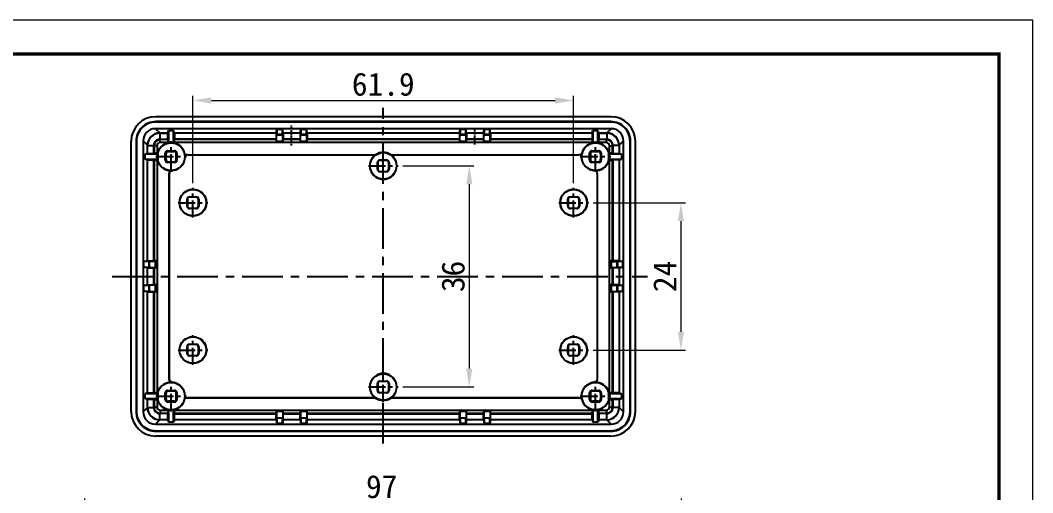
# Model space of a CAD drawing. Header units: millimetres. Extents: x 1690 to 2009, y -242 to -21.
# Drawn here: x 1844.3 to 2008.9, y -97.8 to -20.8 of the extents above; entities that cross this region are included whole.
import ezdxf

# ---------------------------------------------------------------- set-up
doc = ezdxf.new("R2010")
doc.units = ezdxf.units.MM
doc.linetypes.add('CENTER', pattern=[50.8, 31.75, -6.35, 6.35, -6.35])
doc.layers.add('dim', color=3, linetype='Continuous', lineweight=9)
doc.layers.add('from', color=7, linetype='Continuous', lineweight=13)
doc.styles.add('宋体', font='SimSun.ttf')
doc.dimstyles.new('YanXiu', dxfattribs={"dimscale": 1.5, "dimtxt": 2.5, "dimasz": 2.2, "dimexe": 0.65, "dimexo": 0.65, "dimgap": 0.5, "dimtad": 1, "dimdsep": 46, "dimtxsty": '宋体', "dimcen": 0, "dimclrd": 3, "dimclre": 3, "dimclrt": 3, "dimazin": 2, "dimtfac": 1, "dimtofl": 0, "dimtmove": 0, "dimatfit": 3, "dimfxl": 1, "dimlwd": 5, "dimlwe": 5, "dimarcsym": 0})

# ---------------------------------------------------------------- blocks, each defined once
blk = doc.blocks.new('*D2')
at = {"layer": 'Defpoints', "color": 0}
for p in [(1934.25, -33.88), (1872.35, -48.12), (1934.25, -48.12)]:
    blk.add_point(p, dxfattribs=at)
at = {"layer": 'dim', "color": 3, "lineweight": 5}
for p, q in [((1872.35, -47.37), (1872.35, -33.13)), ((1875.35, -33.88), (1931.25, -33.88)), ((1934.25, -47.37), (1934.25, -33.13))]:
    blk.add_line(p, q, dxfattribs=at)
at = {"layer": 'dim', "color": 3}
for points in [[(1875.35, -33.38), (1875.35, -34.38), (1872.35, -33.88)], [(1931.25, -33.38), (1931.25, -34.38), (1934.25, -33.88)]]:
    blk.add_solid(points, dxfattribs=at)
at = {"layer": 'dim', "color": 3, "insert": (1903.3, -31.26), "char_height": 3.75, "attachment_point": 5, "style": '宋体'}
blk.add_mtext('61.9', dxfattribs=at)
blk = doc.blocks.new('*D3')
at = {"layer": 'Defpoints', "color": 0}
for p in [(1936.67, -50.53), (1936.67, -74.53), (1951.7, -74.53)]:
    blk.add_point(p, dxfattribs=at)
at = {"layer": 'dim', "color": 3, "lineweight": 5}
for p, q in [((1937.42, -50.53), (1952.45, -50.53)), ((1951.7, -53.53), (1951.7, -71.53)), ((1937.42, -74.53), (1952.45, -74.53))]:
    blk.add_line(p, q, dxfattribs=at)
at = {"layer": 'dim', "color": 3}
for points in [[(1951.2, -53.53), (1952.2, -53.53), (1951.7, -50.53)], [(1951.2, -71.53), (1952.2, -71.53), (1951.7, -74.53)]]:
    blk.add_solid(points, dxfattribs=at)
at = {"layer": 'dim', "color": 3, "insert": (1949.07, -62.53), "char_height": 3.75, "attachment_point": 5, "rotation": 90, "style": '宋体'}
blk.add_mtext('24', dxfattribs=at)
blk = doc.blocks.new('*D4')
at = {"layer": 'Defpoints', "color": 0}
for p in [(1905.72, -44.53), (1905.72, -80.53), (1917.29, -80.53)]:
    blk.add_point(p, dxfattribs=at)
at = {"layer": 'dim', "color": 3, "lineweight": 5}
for p, q in [((1906.47, -44.53), (1918.04, -44.53)), ((1917.29, -47.53), (1917.29, -77.53)), ((1906.47, -80.53), (1918.04, -80.53))]:
    blk.add_line(p, q, dxfattribs=at)
at = {"layer": 'dim', "color": 3}
for points in [[(1916.79, -47.53), (1917.79, -47.53), (1917.29, -44.53)], [(1916.79, -77.53), (1917.79, -77.53), (1917.29, -80.53)]]:
    blk.add_solid(points, dxfattribs=at)
at = {"layer": 'dim', "color": 3, "insert": (1914.67, -62.53), "char_height": 3.75, "attachment_point": 5, "rotation": 90, "style": '宋体'}
blk.add_mtext('36', dxfattribs=at)
blk = doc.blocks.new('*D8')
at = {"layer": 'Defpoints', "color": 0}
for p in [(1951.8, -99.41), (1854.8, -130.46), (1951.8, -130.46)]:
    blk.add_point(p, dxfattribs=at)
at = {"layer": 'dim', "color": 3, "lineweight": 5}
for p, q in [((1854.8, -129.71), (1854.8, -98.66)), ((1951.8, -129.71), (1951.8, -98.66)), ((1857.8, -99.41), (1948.8, -99.41))]:
    blk.add_line(p, q, dxfattribs=at)
at = {"layer": 'dim', "color": 3}
for points in [[(1857.8, -98.91), (1857.8, -99.91), (1854.8, -99.41)], [(1948.8, -98.91), (1948.8, -99.91), (1951.8, -99.41)]]:
    blk.add_solid(points, dxfattribs=at)
at = {"layer": 'dim', "color": 3, "insert": (1903.04, -96.78), "char_height": 3.75, "attachment_point": 5, "style": '宋体'}
blk.add_mtext('97', dxfattribs=at)

msp = doc.modelspace()

# ---------------------------------------------------------------- linework, layer by layer
at = {"color": 1, "linetype": 'CENTER', "ltscale": 0.208}
for p, q in [((1903.303, -89.731), (1903.303, -35.067)), ((1859.233, -62.528), (1946.276, -62.528))]:
    msp.add_line(p, q, dxfattribs=at)
at = {"color": 7, "linetype": 'Continuous'}
for p, q in [((1940.305, -36.528), (1866.302, -36.528)), ((1866.303, -37.329), (1866.303, -37.399)), ((1940.303, -37.329), (1866.303, -37.329)), ((1940.303, -37.399), (1866.303, -37.399)), ((1940.303, -37.329), (1940.303, -37.399)), ((1866.251, -38.476), (1866.947, -39.173)), ((1940.356, -38.476), (1866.251, -38.476)), ((1866.947, -39.173), (1868.276, -39.173)), ((1866.973, -39.199), (1866.973, -40.199)), ((1866.973, -39.199), (1868.276, -39.199)), ((1868.276, -39.173), (1868.403, -38.791)), ((1868.276, -39.173), (1868.276, -39.199)), ((1868.403, -38.791), (1868.403, -40.889)), ((1868.403, -38.791), (1869.203, -38.791)), ((1869.203, -40.889), (1869.203, -38.791)), ((1869.331, -39.173), (1869.203, -38.791)), ((1869.331, -39.173), (1869.331, -40.173)), ((1869.331, -39.173), (1885.89, -39.173)), ((1885.89, -39.173), (1886.003, -38.607)), ((1885.89, -39.173), (1885.89, -40.173)), ((1886.003, -39.441), (1885.951, -39.529)), ((1886.003, -38.607), (1886.003, -39.441)), ((1886.903, -38.607), (1886.003, -38.607)), ((1886.903, -39.441), (1886.003, -39.441)), ((1886.903, -39.441), (1886.903, -38.607)), ((1887.016, -39.173), (1886.903, -38.607)), ((1886.903, -39.441), (1886.956, -39.529)), ((1887.016, -39.173), (1887.016, -40.173)), ((1887.016, -39.173), (1889.79, -39.173)), ((1889.79, -39.173), (1889.903, -38.607)), ((1889.79, -39.173), (1889.79, -40.173)), ((1889.903, -39.441), (1889.851, -39.529)), ((1889.903, -38.607), (1889.903, -39.441)), ((1890.803, -38.607), (1889.903, -38.607)), ((1890.803, -39.441), (1889.903, -39.441)), ((1890.803, -39.441), (1890.803, -38.607)), ((1890.916, -39.173), (1890.803, -38.607)), ((1890.803, -39.441), (1890.856, -39.529)), ((1890.916, -39.173), (1890.916, -40.173)), ((1890.916, -39.173), (1915.69, -39.173)), ((1915.69, -39.173), (1915.803, -38.607)), ((1915.69, -39.173), (1915.69, -40.173)), ((1915.803, -39.441), (1915.751, -39.529)), ((1915.803, -38.607), (1915.803, -39.441)), ((1916.703, -38.607), (1915.803, -38.607)), ((1916.703, -39.441), (1915.803, -39.441)), ((1916.703, -39.441), (1916.703, -38.607)), ((1916.816, -39.173), (1916.703, -38.607)), ((1916.703, -39.441), (1916.756, -39.529)), ((1916.816, -39.173), (1916.816, -40.173)), ((1916.816, -39.173), (1919.59, -39.173)), ((1919.59, -39.173), (1919.703, -38.607)), ((1919.59, -39.173), (1919.59, -40.173)), ((1919.703, -39.441), (1919.651, -39.529)), ((1919.703, -38.607), (1919.703, -39.441)), ((1920.603, -38.607), (1919.703, -38.607)), ((1920.603, -39.441), (1919.703, -39.441)), ((1920.603, -39.441), (1920.603, -38.607)), ((1920.716, -39.173), (1920.603, -38.607)), ((1920.603, -39.441), (1920.656, -39.529)), ((1920.716, -39.173), (1920.716, -40.173)), ((1920.716, -39.173), (1937.276, -39.173)), ((1937.276, -39.173), (1937.403, -38.791)), ((1937.276, -39.173), (1937.276, -40.173)), ((1937.403, -38.791), (1938.203, -38.791)), ((1937.403, -38.791), (1937.403, -40.889)), ((1938.203, -40.889), (1938.203, -38.791)), ((1938.331, -39.173), (1938.203, -38.791)), ((1938.331, -39.173), (1939.659, -39.173)), ((1938.331, -39.173), (1938.331, -39.199)), ((1938.331, -39.199), (1939.633, -39.199)), ((1939.633, -39.199), (1939.633, -40.199)), ((1939.659, -39.173), (1940.356, -38.476)), ((1862.303, -84.529), (1862.303, -40.527)), ((1863.104, -40.528), (1863.104, -84.528)), ((1863.104, -40.528), (1863.174, -40.528)), ((1863.174, -40.528), (1863.174, -84.528)), ((1864.252, -40.476), (1864.252, -84.58)), ((1864.252, -40.476), (1864.948, -41.172)), ((1866.973, -40.199), (1867.025, -40.25)), ((1866.973, -40.199), (1868.267, -40.199)), ((1867.024, -40.749), (1867.024, -40.25)), ((1868.246, -40.749), (1867.024, -40.749)), ((1868.25, -40.25), (1867.025, -40.25)), ((1868.246, -40.749), (1868.246, -40.827)), ((1868.267, -40.199), (1868.25, -40.25)), ((1869.331, -40.173), (1869.356, -40.25)), ((1885.89, -40.173), (1869.331, -40.173)), ((1885.875, -40.25), (1869.356, -40.25)), ((1869.36, -40.749), (1869.36, -40.827)), ((1937.246, -40.749), (1869.36, -40.749)), ((1885.951, -40.529), (1885.872, -40.66)), ((1885.872, -40.66), (1887.034, -40.66)), ((1885.89, -40.173), (1885.875, -40.25)), ((1885.951, -40.529), (1885.951, -39.529)), ((1886.956, -39.529), (1885.951, -39.529)), ((1885.951, -40.529), (1886.956, -40.529)), ((1886.956, -40.529), (1886.956, -39.529)), ((1886.956, -40.529), (1887.034, -40.66)), ((1887.016, -40.173), (1887.032, -40.25)), ((1889.79, -40.173), (1887.016, -40.173)), ((1889.775, -40.25), (1887.032, -40.25)), ((1889.851, -40.529), (1889.772, -40.66)), ((1889.772, -40.66), (1890.934, -40.66)), ((1889.79, -40.173), (1889.775, -40.25)), ((1889.851, -40.529), (1889.851, -39.529)), ((1890.856, -39.529), (1889.851, -39.529)), ((1889.851, -40.529), (1890.856, -40.529)), ((1890.856, -40.529), (1890.856, -39.529)), ((1890.856, -40.529), (1890.934, -40.66)), ((1890.916, -40.173), (1890.932, -40.25)), ((1915.69, -40.173), (1890.916, -40.173)), ((1915.675, -40.25), (1890.932, -40.25)), ((1915.751, -40.529), (1915.672, -40.66)), ((1915.672, -40.66), (1916.834, -40.66)), ((1915.69, -40.173), (1915.675, -40.25)), ((1915.751, -40.529), (1915.751, -39.529)), ((1916.756, -39.529), (1915.751, -39.529)), ((1915.751, -40.529), (1916.756, -40.529)), ((1916.756, -40.529), (1916.756, -39.529)), ((1916.756, -40.529), (1916.834, -40.66)), ((1916.816, -40.173), (1916.832, -40.25)), ((1919.59, -40.173), (1916.816, -40.173)), ((1919.575, -40.25), (1916.832, -40.25)), ((1919.651, -40.529), (1919.572, -40.66)), ((1919.572, -40.66), (1920.734, -40.66)), ((1919.59, -40.173), (1919.575, -40.25)), ((1919.651, -40.529), (1919.651, -39.529)), ((1920.656, -39.529), (1919.651, -39.529)), ((1919.651, -40.529), (1920.656, -40.529)), ((1920.656, -40.529), (1920.656, -39.529)), ((1920.656, -40.529), (1920.734, -40.66)), ((1937.276, -40.173), (1920.716, -40.173)), ((1920.716, -40.173), (1920.732, -40.25)), ((1937.25, -40.25), (1920.732, -40.25)), ((1937.246, -40.749), (1937.246, -40.827)), ((1937.276, -40.173), (1937.25, -40.25)), ((1938.339, -40.199), (1939.633, -40.199)), ((1938.339, -40.199), (1938.356, -40.25)), ((1939.582, -40.25), (1938.356, -40.25)), ((1939.582, -40.749), (1938.36, -40.749)), ((1938.36, -40.749), (1938.36, -40.827)), ((1939.582, -40.25), (1939.633, -40.199)), ((1939.582, -40.749), (1939.582, -40.25)), ((1941.659, -41.172), (1942.355, -40.476)), ((1942.355, -84.58), (1942.355, -40.476)), ((1943.503, -40.528), (1943.433, -40.528)), ((1943.433, -84.528), (1943.433, -40.528)), ((1943.503, -84.528), (1943.503, -40.528)), ((1944.303, -84.529), (1944.303, -40.527)), ((1864.948, -42.501), (1864.566, -42.628)), ((1864.566, -43.428), (1864.566, -42.628)), ((1866.664, -42.628), (1864.566, -42.628)), ((1864.948, -42.501), (1864.948, -41.172)), ((1864.948, -42.501), (1864.974, -42.501)), ((1864.974, -42.501), (1864.974, -41.198)), ((1864.974, -41.198), (1865.974, -41.198)), ((1865.974, -42.492), (1865.974, -41.198)), ((1865.974, -41.198), (1866.025, -41.249)), ((1865.974, -42.492), (1866.025, -42.475)), ((1866.025, -41.249), (1866.025, -42.475)), ((1866.525, -41.249), (1866.025, -41.249)), ((1866.525, -41.249), (1866.525, -42.471)), ((1866.525, -42.471), (1866.602, -42.471)), ((1867.853, -43.578), (1867.853, -42.478)), ((1867.974, -42.598), (1867.853, -42.478)), ((1867.974, -43.458), (1867.974, -42.598)), ((1868.374, -42.198), (1868.253, -42.078)), ((1868.253, -42.078), (1869.353, -42.078)), ((1868.374, -42.198), (1869.233, -42.198)), ((1869.233, -42.198), (1869.353, -42.078)), ((1869.633, -42.598), (1869.753, -42.478)), ((1869.633, -43.458), (1869.633, -42.598)), ((1869.753, -42.478), (1869.753, -43.578)), ((1871.525, -42.749), (1871.525, -42.723)), ((1871.525, -42.723), (1902.049, -42.723)), ((1871.525, -42.749), (1902.019, -42.749)), ((1904.558, -42.723), (1935.082, -42.723)), ((1904.587, -42.749), (1935.082, -42.749)), ((1935.082, -42.749), (1935.082, -42.723)), ((1936.853, -43.578), (1936.853, -42.478)), ((1936.974, -42.598), (1936.853, -42.478)), ((1936.974, -42.598), (1936.974, -43.458)), ((1937.253, -42.078), (1938.353, -42.078)), ((1937.374, -42.198), (1937.253, -42.078)), ((1937.374, -42.198), (1938.233, -42.198)), ((1938.233, -42.198), (1938.353, -42.078)), ((1938.633, -42.598), (1938.753, -42.478)), ((1938.633, -42.598), (1938.633, -43.458)), ((1938.753, -42.478), (1938.753, -43.578)), ((1942.041, -42.628), (1939.942, -42.628)), ((1940.082, -42.471), (1940.004, -42.471)), ((1940.082, -41.249), (1940.582, -41.249)), ((1940.082, -42.471), (1940.082, -41.249)), ((1940.582, -41.25), (1940.633, -41.198)), ((1940.582, -42.475), (1940.582, -41.25)), ((1940.633, -42.492), (1940.582, -42.475)), ((1941.632, -41.198), (1940.633, -41.198)), ((1940.633, -41.198), (1940.633, -42.492)), ((1941.632, -41.198), (1941.632, -42.501)), ((1941.659, -42.501), (1941.632, -42.501)), ((1941.659, -41.172), (1941.659, -42.501)), ((1941.659, -42.501), (1942.041, -42.628)), ((1942.041, -42.628), (1942.041, -43.428)), ((1864.948, -43.555), (1864.566, -43.428)), ((1864.566, -43.428), (1866.664, -43.428)), ((1864.948, -60.015), (1864.948, -43.555)), ((1864.948, -43.555), (1865.948, -43.555)), ((1865.948, -43.555), (1865.948, -60.015)), ((1865.948, -43.555), (1866.025, -43.581)), ((1866.025, -43.581), (1866.025, -60)), ((1866.525, -43.585), (1866.525, -81.471)), ((1866.525, -43.585), (1866.602, -43.585)), ((1867.974, -43.458), (1867.853, -43.578)), ((1868.374, -43.858), (1868.253, -43.978)), ((1869.353, -43.978), (1868.253, -43.978)), ((1868.374, -43.858), (1869.233, -43.858)), ((1869.353, -43.978), (1869.233, -43.858)), ((1869.753, -43.578), (1869.633, -43.458)), ((1902.353, -45.078), (1902.353, -43.978)), ((1902.4, -44.024), (1902.353, -43.978)), ((1902.4, -44.024), (1902.4, -45.032)), ((1902.8, -43.624), (1902.753, -43.578)), ((1902.753, -43.578), (1903.853, -43.578)), ((1903.807, -43.624), (1902.8, -43.624)), ((1903.853, -43.578), (1903.807, -43.624)), ((1904.253, -43.978), (1904.207, -44.024)), ((1904.207, -45.032), (1904.207, -44.024)), ((1904.253, -43.978), (1904.253, -45.078)), ((1936.853, -43.578), (1936.974, -43.458)), ((1937.253, -43.978), (1937.374, -43.858)), ((1938.353, -43.978), (1937.253, -43.978)), ((1937.374, -43.858), (1938.233, -43.858)), ((1938.233, -43.858), (1938.353, -43.978)), ((1938.633, -43.458), (1938.753, -43.578)), ((1939.942, -43.428), (1942.041, -43.428)), ((1940.082, -43.585), (1940.004, -43.585)), ((1940.082, -81.471), (1940.082, -43.585)), ((1940.658, -43.555), (1940.582, -43.581)), ((1940.582, -60), (1940.582, -43.581)), ((1941.659, -43.555), (1940.658, -43.555)), ((1940.658, -60.015), (1940.658, -43.555)), ((1941.659, -43.555), (1942.041, -43.428)), ((1941.659, -43.555), (1941.659, -60.015)), ((1868.498, -79.307), (1868.498, -45.749)), ((1868.525, -45.749), (1868.498, -45.749)), ((1868.525, -79.307), (1868.525, -45.749)), ((1902.353, -45.078), (1902.4, -45.032)), ((1902.753, -45.478), (1902.8, -45.432)), ((1903.853, -45.478), (1902.753, -45.478)), ((1902.8, -45.432), (1903.807, -45.432)), ((1903.853, -45.478), (1903.807, -45.432)), ((1904.253, -45.078), (1904.207, -45.032)), ((1938.082, -45.749), (1938.108, -45.749)), ((1938.082, -45.749), (1938.082, -79.307)), ((1938.108, -45.749), (1938.108, -79.307)), ((1871.403, -51.078), (1871.403, -49.978)), ((1871.403, -49.978), (1871.45, -50.024)), ((1871.403, -51.078), (1871.45, -51.032)), ((1871.45, -50.024), (1871.45, -51.032)), ((1871.803, -49.578), (1871.85, -49.624)), ((1871.803, -49.578), (1872.903, -49.578)), ((1872.857, -49.624), (1871.85, -49.624)), ((1872.903, -49.578), (1872.857, -49.624)), ((1873.303, -49.978), (1873.257, -50.024)), ((1873.257, -51.032), (1873.257, -50.024)), ((1873.257, -51.032), (1873.303, -51.078)), ((1873.303, -49.978), (1873.303, -51.078)), ((1933.303, -51.078), (1933.303, -49.978)), ((1933.303, -49.978), (1933.35, -50.024)), ((1933.35, -51.032), (1933.303, -51.078)), ((1933.35, -50.024), (1933.35, -51.032)), ((1933.703, -49.578), (1934.803, -49.578)), ((1933.703, -49.578), (1933.75, -49.624)), ((1934.757, -49.624), (1933.75, -49.624)), ((1934.803, -49.578), (1934.757, -49.624)), ((1935.203, -49.978), (1935.157, -50.024)), ((1935.157, -51.032), (1935.157, -50.024)), ((1935.203, -51.078), (1935.157, -51.032)), ((1935.203, -49.978), (1935.203, -51.078)), ((1871.803, -51.478), (1871.85, -51.432)), ((1872.903, -51.478), (1871.803, -51.478)), ((1871.85, -51.432), (1872.857, -51.432)), ((1872.857, -51.432), (1872.903, -51.478)), ((1933.75, -51.432), (1933.703, -51.478)), ((1934.803, -51.478), (1933.703, -51.478)), ((1933.75, -51.432), (1934.757, -51.432)), ((1934.803, -51.478), (1934.757, -51.432)), ((1864.948, -60.015), (1864.383, -60.128)), ((1864.383, -61.028), (1864.383, -60.128)), ((1865.164, -60.128), (1864.383, -60.128)), ((1864.948, -60.015), (1865.948, -60.015)), ((1865.164, -60.128), (1865.252, -60.076)), ((1865.164, -60.128), (1865.164, -61.028)), ((1865.252, -60.076), (1865.252, -61.08)), ((1866.252, -60.076), (1865.252, -60.076)), ((1865.948, -60.015), (1866.025, -60)), ((1866.252, -60.076), (1866.382, -59.997)), ((1866.252, -61.08), (1866.252, -60.076)), ((1866.382, -61.159), (1866.382, -59.997)), ((1940.355, -60.076), (1940.224, -59.997)), ((1940.224, -59.997), (1940.224, -61.159)), ((1940.355, -60.076), (1941.355, -60.076)), ((1940.355, -60.076), (1940.355, -61.08)), ((1940.658, -60.015), (1940.582, -60)), ((1941.659, -60.015), (1940.658, -60.015)), ((1941.442, -60.128), (1941.355, -60.076)), ((1941.355, -61.08), (1941.355, -60.076)), ((1942.224, -60.128), (1941.442, -60.128)), ((1941.442, -61.028), (1941.442, -60.128)), ((1941.659, -60.015), (1942.224, -60.128)), ((1942.224, -60.128), (1942.224, -61.028)), ((1864.948, -61.141), (1864.383, -61.028)), ((1864.383, -61.028), (1865.164, -61.028)), ((1864.948, -63.915), (1864.948, -61.141)), ((1864.948, -61.141), (1865.948, -61.141)), ((1865.164, -61.028), (1865.252, -61.08)), ((1865.252, -61.08), (1866.252, -61.08)), ((1865.948, -61.141), (1865.948, -63.915)), ((1865.948, -61.141), (1866.025, -61.156)), ((1866.025, -61.156), (1866.025, -63.9)), ((1866.252, -61.08), (1866.382, -61.159)), ((1940.355, -61.08), (1940.224, -61.159)), ((1940.355, -61.08), (1941.355, -61.08)), ((1940.658, -61.141), (1940.582, -61.156)), ((1940.582, -63.9), (1940.582, -61.156)), ((1941.659, -61.141), (1940.658, -61.141)), ((1940.658, -63.915), (1940.658, -61.141)), ((1941.442, -61.028), (1941.355, -61.08)), ((1941.442, -61.028), (1942.224, -61.028)), ((1941.659, -61.141), (1942.224, -61.028)), ((1941.659, -61.141), (1941.659, -63.915)), ((1864.948, -63.915), (1864.383, -64.028)), ((1864.383, -64.928), (1864.383, -64.028)), ((1865.164, -64.028), (1864.383, -64.028)), ((1864.948, -63.915), (1865.948, -63.915)), ((1865.164, -64.028), (1865.252, -63.976)), ((1865.164, -64.028), (1865.164, -64.928)), ((1865.252, -63.976), (1865.252, -64.98)), ((1866.252, -63.976), (1865.252, -63.976)), ((1865.948, -63.915), (1866.025, -63.9)), ((1866.252, -63.976), (1866.382, -63.897)), ((1866.252, -64.98), (1866.252, -63.976)), ((1866.382, -65.059), (1866.382, -63.897)), ((1940.355, -63.976), (1940.224, -63.897)), ((1940.224, -63.897), (1940.224, -65.059)), ((1940.355, -63.976), (1941.355, -63.976)), ((1940.355, -63.976), (1940.355, -64.98)), ((1940.658, -63.915), (1940.582, -63.9)), ((1941.659, -63.915), (1940.658, -63.915)), ((1941.442, -64.028), (1941.355, -63.976)), ((1941.355, -64.98), (1941.355, -63.976)), ((1942.224, -64.028), (1941.442, -64.028)), ((1941.442, -64.928), (1941.442, -64.028)), ((1941.659, -63.915), (1942.224, -64.028)), ((1942.224, -64.028), (1942.224, -64.928)), ((1864.948, -65.041), (1864.383, -64.928)), ((1864.383, -64.928), (1865.164, -64.928)), ((1864.948, -81.501), (1864.948, -65.041)), ((1864.948, -65.041), (1865.948, -65.041)), ((1865.164, -64.928), (1865.252, -64.98)), ((1865.252, -64.98), (1866.252, -64.98)), ((1865.948, -65.041), (1865.948, -81.501)), ((1865.948, -65.041), (1866.025, -65.056)), ((1866.025, -65.056), (1866.025, -81.475)), ((1866.252, -64.98), (1866.382, -65.059)), ((1940.355, -64.98), (1940.224, -65.059)), ((1940.355, -64.98), (1941.355, -64.98)), ((1940.658, -65.041), (1940.582, -65.056)), ((1940.582, -81.475), (1940.582, -65.056)), ((1941.659, -65.041), (1940.658, -65.041)), ((1940.658, -81.501), (1940.658, -65.041)), ((1941.442, -64.928), (1941.355, -64.98)), ((1941.442, -64.928), (1942.224, -64.928)), ((1941.659, -65.041), (1942.224, -64.928)), ((1941.659, -65.041), (1941.659, -81.501)), ((1871.403, -75.078), (1871.403, -73.978)), ((1871.403, -73.978), (1871.45, -74.024)), ((1871.45, -74.024), (1871.45, -75.032)), ((1871.803, -73.578), (1871.85, -73.624)), ((1871.803, -73.578), (1872.903, -73.578)), ((1872.857, -73.624), (1871.85, -73.624)), ((1872.857, -73.624), (1872.903, -73.578)), ((1873.257, -74.024), (1873.303, -73.978)), ((1873.257, -75.032), (1873.257, -74.024)), ((1873.303, -73.978), (1873.303, -75.078)), ((1933.35, -74.024), (1933.303, -73.978)), ((1933.303, -75.078), (1933.303, -73.978)), ((1933.35, -74.024), (1933.35, -75.032)), ((1933.703, -73.578), (1934.803, -73.578)), ((1933.75, -73.624), (1933.703, -73.578)), ((1934.757, -73.624), (1933.75, -73.624)), ((1934.803, -73.578), (1934.757, -73.624)), ((1935.203, -73.978), (1935.157, -74.024)), ((1935.157, -75.032), (1935.157, -74.024)), ((1935.203, -73.978), (1935.203, -75.078)), ((1871.403, -75.078), (1871.45, -75.032)), ((1871.803, -75.478), (1871.85, -75.432)), ((1872.903, -75.478), (1871.803, -75.478)), ((1871.85, -75.432), (1872.857, -75.432)), ((1872.903, -75.478), (1872.857, -75.432)), ((1873.303, -75.078), (1873.257, -75.032)), ((1933.303, -75.078), (1933.35, -75.032)), ((1933.703, -75.478), (1933.75, -75.432)), ((1934.803, -75.478), (1933.703, -75.478)), ((1933.75, -75.432), (1934.757, -75.432)), ((1934.803, -75.478), (1934.757, -75.432)), ((1935.203, -75.078), (1935.157, -75.032)), ((1868.525, -79.307), (1868.498, -79.307)), ((1902.353, -79.978), (1902.4, -80.024)), ((1902.353, -81.078), (1902.353, -79.978)), ((1902.4, -80.024), (1902.4, -81.032)), ((1902.753, -79.578), (1903.853, -79.578)), ((1902.753, -79.578), (1902.8, -79.624)), ((1903.807, -79.624), (1902.8, -79.624)), ((1903.853, -79.578), (1903.807, -79.624)), ((1904.253, -79.978), (1904.207, -80.024)), ((1904.207, -81.032), (1904.207, -80.024)), ((1904.253, -79.978), (1904.253, -81.078)), ((1938.082, -79.307), (1938.108, -79.307)), ((1864.948, -81.501), (1864.566, -81.628)), ((1864.566, -82.428), (1864.566, -81.628)), ((1866.664, -81.628), (1864.566, -81.628)), ((1864.948, -81.501), (1865.948, -81.501)), ((1865.948, -81.501), (1866.025, -81.475)), ((1866.525, -81.471), (1866.602, -81.471)), ((1867.974, -81.598), (1867.853, -81.478)), ((1867.853, -82.578), (1867.853, -81.478)), ((1867.974, -82.458), (1867.974, -81.598)), ((1868.374, -81.198), (1868.253, -81.078)), ((1868.253, -81.078), (1869.353, -81.078)), ((1869.233, -81.198), (1868.374, -81.198)), ((1869.353, -81.078), (1869.233, -81.198)), ((1869.753, -81.478), (1869.633, -81.598)), ((1869.633, -82.458), (1869.633, -81.598)), ((1869.753, -81.478), (1869.753, -82.578)), ((1871.525, -82.307), (1871.525, -82.333)), ((1902.019, -82.307), (1871.525, -82.307)), ((1902.4, -81.032), (1902.353, -81.078)), ((1902.8, -81.432), (1902.753, -81.478)), ((1903.853, -81.478), (1902.753, -81.478)), ((1902.8, -81.432), (1903.807, -81.432)), ((1903.853, -81.478), (1903.807, -81.432)), ((1904.253, -81.078), (1904.207, -81.032)), ((1935.082, -82.307), (1904.587, -82.307)), ((1935.082, -82.307), (1935.082, -82.333)), ((1936.853, -81.478), (1936.974, -81.598)), ((1936.853, -82.578), (1936.853, -81.478)), ((1936.974, -81.598), (1936.974, -82.458)), ((1937.253, -81.078), (1938.353, -81.078)), ((1937.253, -81.078), (1937.374, -81.198)), ((1938.233, -81.198), (1937.374, -81.198)), ((1938.233, -81.198), (1938.353, -81.078)), ((1938.633, -81.598), (1938.753, -81.478)), ((1938.633, -81.598), (1938.633, -82.458)), ((1938.753, -81.478), (1938.753, -82.578)), ((1942.041, -81.628), (1939.942, -81.628)), ((1940.082, -81.471), (1940.004, -81.471)), ((1940.658, -81.501), (1940.582, -81.475)), ((1941.659, -81.501), (1940.658, -81.501)), ((1941.659, -81.501), (1942.041, -81.628)), ((1942.041, -81.628), (1942.041, -82.428)), ((1864.252, -84.58), (1864.948, -83.884)), ((1864.948, -82.555), (1864.566, -82.428)), ((1864.566, -82.428), (1866.664, -82.428)), ((1864.948, -83.884), (1864.948, -82.555)), ((1864.948, -82.555), (1864.974, -82.555)), ((1864.974, -83.858), (1864.974, -82.555)), ((1864.974, -83.858), (1865.974, -83.858)), ((1865.974, -83.858), (1865.974, -82.564)), ((1865.974, -82.564), (1866.025, -82.581)), ((1865.974, -83.858), (1866.025, -83.807)), ((1866.025, -82.581), (1866.025, -83.807)), ((1866.525, -83.807), (1866.025, -83.807)), ((1866.525, -82.585), (1866.525, -83.807)), ((1866.525, -82.585), (1866.602, -82.585)), ((1867.974, -82.458), (1867.853, -82.578)), ((1868.374, -82.858), (1868.253, -82.978)), ((1869.353, -82.978), (1868.253, -82.978)), ((1869.233, -82.858), (1868.374, -82.858)), ((1869.233, -82.858), (1869.353, -82.978)), ((1869.633, -82.458), (1869.753, -82.578)), ((1902.049, -82.333), (1871.525, -82.333)), ((1935.082, -82.333), (1904.558, -82.333)), ((1936.974, -82.458), (1936.853, -82.578)), ((1937.374, -82.858), (1937.253, -82.978)), ((1938.353, -82.978), (1937.253, -82.978)), ((1938.233, -82.858), (1937.374, -82.858)), ((1938.233, -82.858), (1938.353, -82.978)), ((1938.633, -82.458), (1938.753, -82.578)), ((1939.942, -82.428), (1942.041, -82.428)), ((1940.082, -82.585), (1940.004, -82.585)), ((1940.082, -83.807), (1940.082, -82.585)), ((1940.082, -83.807), (1940.582, -83.807)), ((1940.633, -82.564), (1940.582, -82.581)), ((1940.582, -83.807), (1940.582, -82.581)), ((1940.633, -83.858), (1940.582, -83.807)), ((1940.633, -82.564), (1940.633, -83.858)), ((1941.632, -83.858), (1940.633, -83.858)), ((1941.659, -82.555), (1941.632, -82.555)), ((1941.632, -82.555), (1941.632, -83.858)), ((1941.659, -82.555), (1942.041, -82.428)), ((1941.659, -82.555), (1941.659, -83.884)), ((1942.355, -84.58), (1941.659, -83.884)), ((1863.104, -84.528), (1863.174, -84.528)), ((1866.973, -84.858), (1867.024, -84.807)), ((1866.973, -85.857), (1866.973, -84.858)), ((1868.267, -84.858), (1866.973, -84.858)), ((1867.024, -84.307), (1867.024, -84.807)), ((1867.024, -84.307), (1868.246, -84.307)), ((1867.024, -84.807), (1868.25, -84.807)), ((1868.246, -84.307), (1868.246, -84.229)), ((1868.267, -84.858), (1868.25, -84.807)), ((1868.403, -84.167), (1868.403, -86.266)), ((1869.203, -86.266), (1869.203, -84.167)), ((1869.331, -84.883), (1869.356, -84.807)), ((1869.331, -85.883), (1869.331, -84.883)), ((1869.331, -84.883), (1885.89, -84.883)), ((1869.356, -84.807), (1885.875, -84.807)), ((1869.36, -84.307), (1869.36, -84.229)), ((1869.36, -84.307), (1937.246, -84.307)), ((1885.951, -84.527), (1885.872, -84.397)), ((1887.034, -84.397), (1885.872, -84.397)), ((1885.89, -84.883), (1885.875, -84.807)), ((1885.89, -85.883), (1885.89, -84.883)), ((1886.956, -84.527), (1885.951, -84.527)), ((1885.951, -84.527), (1885.951, -85.527)), ((1886.003, -85.615), (1885.951, -85.527)), ((1885.951, -85.527), (1886.956, -85.527)), ((1886.903, -85.615), (1886.956, -85.527)), ((1886.956, -84.527), (1887.034, -84.397)), ((1886.956, -84.527), (1886.956, -85.527)), ((1887.016, -84.883), (1887.032, -84.807)), ((1887.016, -84.883), (1889.79, -84.883)), ((1887.016, -85.883), (1887.016, -84.883)), ((1887.032, -84.807), (1889.775, -84.807)), ((1889.851, -84.527), (1889.772, -84.397)), ((1890.934, -84.397), (1889.772, -84.397)), ((1889.79, -84.883), (1889.775, -84.807)), ((1889.79, -85.883), (1889.79, -84.883)), ((1890.856, -84.527), (1889.851, -84.527)), ((1889.851, -84.527), (1889.851, -85.527)), ((1889.851, -85.527), (1890.856, -85.527)), ((1889.903, -85.615), (1889.851, -85.527)), ((1890.803, -85.615), (1890.856, -85.527)), ((1890.856, -84.527), (1890.934, -84.397)), ((1890.856, -84.527), (1890.856, -85.527)), ((1890.916, -84.883), (1890.932, -84.807)), ((1890.916, -84.883), (1915.69, -84.883)), ((1890.916, -85.883), (1890.916, -84.883)), ((1890.932, -84.807), (1915.675, -84.807)), ((1916.834, -84.397), (1915.672, -84.397)), ((1915.751, -84.527), (1915.672, -84.397)), ((1915.69, -84.883), (1915.675, -84.807)), ((1915.69, -85.883), (1915.69, -84.883)), ((1916.756, -84.527), (1915.751, -84.527)), ((1915.751, -84.527), (1915.751, -85.527)), ((1915.751, -85.527), (1916.756, -85.527)), ((1915.803, -85.615), (1915.751, -85.527)), ((1916.703, -85.615), (1916.756, -85.527)), ((1916.756, -84.527), (1916.834, -84.397)), ((1916.756, -84.527), (1916.756, -85.527)), ((1916.816, -84.883), (1916.832, -84.807)), ((1916.816, -84.883), (1919.59, -84.883)), ((1916.816, -85.883), (1916.816, -84.883)), ((1916.832, -84.807), (1919.575, -84.807)), ((1920.734, -84.397), (1919.572, -84.397)), ((1919.651, -84.527), (1919.572, -84.397)), ((1919.59, -84.883), (1919.575, -84.807)), ((1919.59, -85.883), (1919.59, -84.883)), ((1920.656, -84.527), (1919.651, -84.527)), ((1919.651, -84.527), (1919.651, -85.527)), ((1919.651, -85.527), (1920.656, -85.527)), ((1919.703, -85.615), (1919.651, -85.527)), ((1920.603, -85.615), (1920.656, -85.527)), ((1920.656, -84.527), (1920.734, -84.397)), ((1920.656, -84.527), (1920.656, -85.527)), ((1920.716, -84.883), (1920.732, -84.807)), ((1920.716, -84.883), (1937.276, -84.883)), ((1920.716, -85.883), (1920.716, -84.883)), ((1920.732, -84.807), (1937.25, -84.807)), ((1937.246, -84.307), (1937.246, -84.229)), ((1937.276, -84.883), (1937.25, -84.807)), ((1937.276, -85.883), (1937.276, -84.883)), ((1937.403, -84.167), (1937.403, -86.266)), ((1938.203, -86.266), (1938.203, -84.167)), ((1938.339, -84.858), (1938.356, -84.807)), ((1939.633, -84.858), (1938.339, -84.858)), ((1938.356, -84.807), (1939.582, -84.807)), ((1938.36, -84.307), (1938.36, -84.229)), ((1938.36, -84.307), (1939.582, -84.307)), ((1939.582, -84.307), (1939.582, -84.807)), ((1939.633, -84.858), (1939.582, -84.807)), ((1939.633, -85.857), (1939.633, -84.858)), ((1943.503, -84.528), (1943.433, -84.528)), ((1866.251, -86.58), (1866.947, -85.883)), ((1866.251, -86.58), (1940.356, -86.58)), ((1868.276, -85.883), (1866.947, -85.883)), ((1868.276, -85.857), (1866.973, -85.857)), ((1868.276, -85.883), (1868.276, -85.857)), ((1868.276, -85.883), (1868.403, -86.266)), ((1869.203, -86.266), (1868.403, -86.266)), ((1869.331, -85.883), (1869.203, -86.266)), ((1885.89, -85.883), (1869.331, -85.883)), ((1885.89, -85.883), (1886.003, -86.449)), ((1886.903, -85.615), (1886.003, -85.615)), ((1886.003, -85.615), (1886.003, -86.449)), ((1886.903, -86.449), (1886.003, -86.449)), ((1886.903, -86.449), (1886.903, -85.615)), ((1887.016, -85.883), (1886.903, -86.449)), ((1889.79, -85.883), (1887.016, -85.883)), ((1889.79, -85.883), (1889.903, -86.449)), ((1890.803, -85.615), (1889.903, -85.615)), ((1889.903, -85.615), (1889.903, -86.449)), ((1890.803, -86.449), (1889.903, -86.449)), ((1890.803, -86.449), (1890.803, -85.615)), ((1890.916, -85.883), (1890.803, -86.449)), ((1915.69, -85.883), (1890.916, -85.883)), ((1915.69, -85.883), (1915.803, -86.449)), ((1916.703, -85.615), (1915.803, -85.615)), ((1915.803, -85.615), (1915.803, -86.449)), ((1916.703, -86.449), (1915.803, -86.449)), ((1916.703, -86.449), (1916.703, -85.615)), ((1916.816, -85.883), (1916.703, -86.449)), ((1919.59, -85.883), (1916.816, -85.883)), ((1919.59, -85.883), (1919.703, -86.449)), ((1920.603, -85.615), (1919.703, -85.615)), ((1919.703, -85.615), (1919.703, -86.449)), ((1920.603, -86.449), (1919.703, -86.449)), ((1920.603, -86.449), (1920.603, -85.615)), ((1920.716, -85.883), (1920.603, -86.449)), ((1937.276, -85.883), (1920.716, -85.883)), ((1937.276, -85.883), (1937.403, -86.266)), ((1938.203, -86.266), (1937.403, -86.266)), ((1938.331, -85.883), (1938.203, -86.266)), ((1939.633, -85.857), (1938.331, -85.857)), ((1938.331, -85.883), (1938.331, -85.857)), ((1939.659, -85.883), (1938.331, -85.883)), ((1940.356, -86.58), (1939.659, -85.883)), ((1940.305, -88.528), (1866.302, -88.528)), ((1866.303, -87.727), (1866.303, -87.658)), ((1866.303, -87.658), (1940.303, -87.658)), ((1866.303, -87.727), (1940.303, -87.727)), ((1940.303, -87.727), (1940.303, -87.658))]:
    msp.add_line(p, q, dxfattribs=at)
at = {"color": 1, "linetype": 'CENTER', "ltscale": 0.008}
for p, q in [((1888.403, -41.191), (1888.403, -37.9)), ((1918.203, -41.059), (1918.203, -38.315))]:
    msp.add_line(p, q, dxfattribs=at)
at = {"color": 1, "linetype": 'CENTER', "ltscale": 0.090712}
for p, q in [((1868.803, -45.523), (1868.803, -40.533)), ((1866.309, -43.028), (1871.298, -43.028)), ((1868.803, -84.523), (1868.803, -79.533)), ((1866.309, -82.028), (1871.298, -82.028))]:
    msp.add_line(p, q, dxfattribs=at)
at = {"color": 1, "linetype": 'CENTER', "ltscale": 0.090817}
for p, q in [((1937.803, -45.526), (1937.803, -40.531)), ((1935.306, -43.028), (1940.301, -43.028)), ((1937.803, -84.526), (1937.803, -79.531)), ((1935.306, -82.028), (1940.301, -82.028))]:
    msp.add_line(p, q, dxfattribs=at)
at = {"color": 1, "linetype": 'CENTER', "ltscale": 0.087745}
for p, q in [((1903.303, -46.941), (1903.303, -42.115)), ((1900.89, -44.528), (1905.716, -44.528)), ((1872.353, -52.941), (1872.353, -48.115)), ((1934.253, -52.941), (1934.253, -48.115)), ((1869.94, -50.528), (1874.766, -50.528)), ((1931.84, -50.528), (1936.666, -50.528)), ((1872.353, -76.941), (1872.353, -72.115)), ((1934.253, -76.941), (1934.253, -72.115)), ((1869.94, -74.528), (1874.766, -74.528)), ((1931.84, -74.528), (1936.666, -74.528)), ((1903.303, -82.941), (1903.303, -78.115)), ((1900.89, -80.528), (1905.716, -80.528))]:
    msp.add_line(p, q, dxfattribs=at)
at = {"color": 7, "linetype": 'Continuous'}
for centre, radius in [((1868.803, -43.028), 2.25), ((1937.803, -43.028), 2.25), ((1903.303, -44.528), 2.15), ((1872.353, -50.528), 2.194), ((1872.353, -50.528), 2.15), ((1934.253, -50.528), 2.194), ((1934.253, -50.528), 2.15), ((1872.353, -74.528), 2.194), ((1872.353, -74.528), 2.15), ((1934.253, -74.528), 2.194), ((1934.253, -74.528), 2.15), ((1903.303, -80.528), 2.15), ((1868.803, -82.028), 2.25), ((1937.803, -82.028), 2.25)]:
    msp.add_circle(centre, radius, dxfattribs=at)
for centre, radius, start, end in [((1866.303, -40.528), 3.199, 89.99511, 180.00489), ((1866.303, -40.528), 3.129, 89.99623, 180.00377), ((1940.304, -40.528), 3.199, 359.99511, 90.00489), ((1940.304, -40.528), 3.129, 359.99623, 90.00377), ((1866.973, -41.198), 1.999, 89.99322, 180.00725), ((1939.633, -41.198), 1.999, 359.99322, 90.00725), ((1866.972, -41.197), 0.999, 89.93557, 180.06066), ((1867.025, -41.25), 1, 90.01436, 179.98038), ((1867.024, -41.249), 0.5, 89.99307, 180.00693), ((1868.803, -43.028), 2.27, 104.2034, 165.7966), ((1868.803, -43.028), 2.176, 79.40834, 100.59166), ((1868.803, -43.028), 2.27, 6.7959, 75.7966), ((1937.803, -43.028), 2.27, 104.2034, 173.2041), ((1937.803, -43.028), 2.176, 79.40834, 100.59166), ((1937.803, -43.028), 2.27, 14.2034, 75.7966), ((1939.582, -41.25), 1, 0.01436, 89.98038), ((1939.582, -41.249), 0.5, 359.99306, 90.00694), ((1939.634, -41.197), 0.999, 359.93558, 90.06065), ((1868.803, -43.028), 2.176, 169.40834, 190.59166), ((1868.803, -43.028), 2.268, 263.86919, 6.13081), ((1871.525, -45.749), 3.026, 90, 98.87414), ((1871.525, -45.749), 3, 90, 98.94526), ((1868.742, -42.804), 2.316, 0.45981, 1.11459), ((1903.303, -44.528), 2.194, 125.82188, 54.17812), ((1903.303, -44.528), 2.198, 55.20033, 124.79967), ((1935.082, -45.749), 3.026, 81.12586, 90), ((1935.082, -45.749), 3, 81.05474, 90), ((1937.803, -43.028), 2.268, 173.86919, 276.13081), ((1937.865, -42.804), 2.316, 178.88541, 179.54019), ((1937.803, -43.028), 2.176, 349.40834, 10.59166), ((1868.803, -43.028), 2.27, 194.2034, 263.2041), ((1937.803, -43.028), 2.27, 276.7959, 345.7966), ((1871.525, -45.749), 3.026, 171.12586, 180), ((1871.525, -45.749), 3, 171.05474, 180), ((1868.58, -42.967), 2.316, 268.88541, 269.54019), ((1935.082, -45.749), 3, 0, 8.94526), ((1938.027, -42.967), 2.316, 270.45981, 271.11459), ((1935.082, -45.749), 3.026, 0, 8.87414), ((1903.303, -80.528), 2.194, 305.82188, 234.17812), ((1868.803, -82.028), 2.27, 96.7959, 165.7966), ((1871.525, -79.307), 3.026, 180, 188.87414), ((1871.525, -79.307), 3, 180, 188.94526), ((1868.58, -82.089), 2.316, 90.45981, 91.11459), ((1868.803, -82.028), 2.268, 353.86919, 96.13081), ((1903.853, -79.978), 0.4, 359.9991, 90.0009), ((1937.803, -82.028), 2.268, 83.86919, 186.13081), ((1935.082, -79.307), 3, 351.05474, 0), ((1938.027, -82.089), 2.316, 88.88541, 89.54019), ((1935.082, -79.307), 3.026, 351.12586, 0), ((1937.803, -82.028), 2.27, 14.2034, 83.2041), ((1868.803, -82.028), 2.176, 169.40834, 190.59166), ((1868.803, -82.028), 2.27, 284.2034, 353.2041), ((1871.525, -79.307), 3, 261.05474, 270), ((1868.742, -82.252), 2.316, 358.88541, 359.54019), ((1871.525, -79.307), 3.026, 261.12586, 270), ((1903.853, -81.078), 0.4, 269.9991, 0.0009), ((1935.082, -79.307), 3, 270, 278.94526), ((1935.082, -79.307), 3.026, 270, 278.87414), ((1937.865, -82.252), 2.316, 180.45981, 181.11459), ((1937.803, -82.028), 2.27, 186.7959, 255.7966), ((1937.803, -82.028), 2.176, 349.40834, 10.59166), ((1866.973, -83.858), 1.999, 179.99319, 270.00723), ((1866.972, -83.859), 0.999, 179.93557, 270.06066), ((1867.025, -83.807), 1, 180.01436, 269.98038), ((1867.024, -83.807), 0.5, 179.99307, 270.00693), ((1868.803, -82.028), 2.27, 194.2034, 255.7966), ((1869.353, -82.578), 0.4, 269.99967, 0.00033), ((1903.303, -80.528), 2.198, 235.20033, 304.79967), ((1937.803, -82.028), 2.27, 284.2034, 345.7966), ((1939.582, -83.807), 1, 270.01436, 359.98038), ((1939.582, -83.807), 0.5, 269.99306, 0.00694), ((1939.633, -83.858), 1.999, 269.9932, 0.00721), ((1939.634, -83.859), 0.999, 269.93558, 0.06065), ((1866.303, -84.528), 3.199, 179.99509, 270.00491), ((1866.303, -84.528), 3.129, 179.99622, 270.00378), ((1868.803, -82.028), 2.176, 259.40834, 280.59166), ((1937.803, -82.028), 2.176, 259.40834, 280.59166), ((1940.304, -84.528), 3.199, 269.99509, 0.00491), ((1940.304, -84.528), 3.129, 269.99622, 0.00378)]:
    msp.add_arc(centre, radius, start, end, dxfattribs=at)
for centre, major_axis, ratio, start_param, end_param in [((1866.305, -40.529), (2.83, -2.83), 0.999315, 2.3565371, 3.9266482), ((1940.302, -40.529), (-2.83, -2.83), 0.999315, 2.3565371, 3.9266482), ((1866.252, -40.477), (-1.415, 1.415), 0.999315, -0.7850555, 0.7850555), ((1866.949, -41.173), (-1.415, 1.415), 0.999315, -0.7850555, 0.7850555), ((1868.267, -39.199), (0, 1), 0.0087269, -3.1154127, -1.5707963), ((1938.339, -39.199), (0, 1), 0.0087269, -4.712389, -3.1677726), ((1939.658, -41.173), (1.415, 1.415), 0.999315, -0.7850555, 0.7850555), ((1940.354, -40.477), (-1.415, -1.415), 0.999315, 2.3565371, 3.9266482), ((1868.251, -40.749), (0, 0.5), 0.0087269, 0.0261799, 1.5707963), ((1866.988, -43.028), (3.025, 0), 0.8000073, 1.0840314, 1.1419251), ((1870.618, -43.028), (3.025, 0), 0.8000073, 1.9996676, 2.0575612), ((1869.356, -40.749), (0, 0.5), 0.0087269, -1.5707963, -0.0261799), ((1885.875, -40.749), (0, 0.5), 0.005236, 0.0261799, 1.3902268), ((1887.032, -40.749), (0, 0.5), 0.005236, -1.3902268, -0.0261799), ((1889.775, -40.749), (0, 0.5), 0.005236, 0.0261799, 1.3902268), ((1890.932, -40.749), (0, 0.5), 0.005236, -1.3902268, -0.0261799), ((1915.675, -40.749), (0, 0.5), 0.005236, 0.0261799, 1.3902268), ((1916.832, -40.749), (0, 0.5), 0.005236, -1.3902268, -0.0261799), ((1919.575, -40.749), (0, 0.5), 0.005236, 0.0261799, 1.3902268), ((1920.732, -40.749), (0, 0.5), 0.005236, -1.3902268, -0.0261799), ((1937.251, -40.749), (0, 0.5), 0.0087269, 0.0261799, 1.5707963), ((1935.988, -43.028), (3.025, 0), 0.8000073, 1.0840314, 1.1419251), ((1939.618, -43.028), (3.025, 0), 0.8000073, 1.9996676, 2.0575612), ((1938.356, -40.749), (0, 0.5), 0.0087269, -1.5707963, -0.0261799), ((1864.974, -42.492), (1, 0), 0.0087269, -1.5707963, -0.0261799), ((1866.525, -42.475), (0.5, 0), 0.0087269, 1.5707963, 3.1154127), ((1868.803, -41.213), (0, 3.025), 0.8000073, -4.2835178, -4.2256241), ((1868.253, -42.478), (0.283, -0.283), 0.9999726, 2.3562082, 3.9269771), ((1868.374, -42.598), (0.283, -0.283), 0.9999726, 2.3562082, 3.9269771), ((1869.233, -42.598), (-0.283, -0.283), 0.9999726, 2.3562082, 3.9269771), ((1869.353, -42.478), (0.283, 0.283), 0.9999726, -0.7853845, 0.7853845), ((1903.303, -44.203), (0, 1.952), 0.9860383, 0.7100564, 0.7304144), ((1903.303, -44.203), (0, 1.952), 0.9860383, -0.7304144, -0.7100564), ((1937.253, -42.478), (0.283, -0.283), 0.9999726, 2.3562082, 3.9269771), ((1937.374, -42.598), (0.283, -0.283), 0.9999726, 2.3562082, 3.9269771), ((1938.233, -42.598), (-0.283, -0.283), 0.9999726, 2.3562082, 3.9269771), ((1938.353, -42.478), (0.283, 0.283), 0.9999726, -0.7853845, 0.7853845), ((1937.803, -41.213), (0, 3.025), 0.8000073, -2.0575612, -1.9996676), ((1940.082, -42.475), (0.5, 0), 0.0087269, 0.0261799, 1.5707963), ((1941.632, -42.492), (1, 0), 0.0087269, -3.1154127, -1.5707963), ((1866.525, -43.581), (0.5, 0), 0.0087269, -3.1154127, -1.5707963), ((1868.803, -44.843), (0, 3.025), 0.8000073, 1.0840314, 1.1419251), ((1868.253, -43.578), (0.283, 0.283), 0.9999726, 2.3562082, 3.9269771), ((1868.374, -43.458), (0.283, 0.283), 0.9999726, 2.3562082, 3.9269771), ((1869.233, -43.458), (0.283, -0.283), 0.9999726, -0.7853845, 0.7853845), ((1869.353, -43.578), (0.283, -0.283), 0.9999726, -0.7853845, 0.7853845), ((1902.753, -43.978), (0.283, -0.283), 0.9999239, 2.3562326, 3.9269527), ((1902.8, -44.024), (-0.283, 0.283), 0.9999239, -0.7853601, 0.7853601), ((1903.807, -44.024), (-0.283, -0.283), 0.9999239, 2.3562326, 3.9269527), ((1903.853, -43.978), (0.283, 0.283), 0.9999239, -0.7853601, 0.7853601), ((1937.253, -43.578), (0.283, 0.283), 0.9999726, 2.3562082, 3.9269771), ((1937.374, -43.458), (-0.283, -0.283), 0.9999726, -0.7853845, 0.7853845), ((1938.233, -43.458), (-0.283, 0.283), 0.9999726, 2.3562082, 3.9269771), ((1938.353, -43.578), (0.283, -0.283), 0.9999726, -0.7853845, 0.7853845), ((1937.803, -44.843), (0, 3.025), 0.8000073, -1.1419251, -1.0840314), ((1940.082, -43.581), (0.5, 0), 0.0087269, -1.5707963, -0.0261799), ((1902.753, -45.078), (0.283, 0.283), 0.9999239, 2.3562326, 3.9269527), ((1902.8, -45.032), (0.283, 0.283), 0.9999239, 2.3562326, 3.9269527), ((1903.807, -45.032), (-0.283, 0.283), 0.9999239, 2.3562326, 3.9269527), ((1903.853, -45.078), (0.283, -0.283), 0.9999239, -0.7853601, 0.7853601), ((1871.803, -49.978), (-0.283, 0.283), 0.9999239, -0.7853601, 0.7853601), ((1871.85, -50.024), (0.283, -0.283), 0.9999239, 2.3562326, 3.9269527), ((1871.85, -51.032), (0.283, 0.283), 0.9999239, 2.3562326, 3.9269527), ((1872.857, -50.024), (-0.283, -0.283), 0.9999239, 2.3562326, 3.9269527), ((1872.857, -51.032), (0.283, -0.283), 0.9999239, -0.7853601, 0.7853601), ((1872.903, -49.978), (0.283, 0.283), 0.9999239, -0.7853601, 0.7853601), ((1933.703, -49.978), (-0.283, 0.283), 0.9999239, -0.7853601, 0.7853601), ((1933.75, -50.024), (0.283, -0.283), 0.9999239, 2.3562326, 3.9269527), ((1933.75, -51.032), (-0.283, -0.283), 0.9999239, -0.7853601, 0.7853601), ((1934.757, -50.024), (-0.283, -0.283), 0.9999239, 2.3562326, 3.9269527), ((1934.757, -51.032), (-0.283, 0.283), 0.9999239, 2.3562326, 3.9269527), ((1934.803, -49.978), (0.283, 0.283), 0.9999239, -0.7853601, 0.7853601), ((1871.803, -51.078), (0.283, 0.283), 0.9999239, -3.9269527, -2.3562326), ((1872.903, -51.078), (-0.283, 0.283), 0.9999239, -3.9269527, -2.3562326), ((1933.703, -51.078), (0.283, 0.283), 0.9999239, -3.9269527, -2.3562326), ((1934.803, -51.078), (-0.283, 0.283), 0.9999239, -3.9269527, -2.3562326), ((1866.525, -60), (0.5, 0), 0.005236, 1.8593359, 3.1154127), ((1940.082, -60), (0.5, 0), 0.005236, 0.0261799, 1.2822567), ((1866.525, -61.156), (0.5, 0), 0.005236, -3.1154127, -1.8593359), ((1940.082, -61.156), (0.5, 0), 0.005236, -1.2822567, -0.0261799), ((1866.525, -63.9), (0.5, 0), 0.005236, 1.8593359, 3.1154127), ((1940.082, -63.9), (0.5, 0), 0.005236, 0.0261799, 1.2822567), ((1866.525, -65.056), (0.5, 0), 0.005236, -3.1154127, -1.8593359), ((1940.082, -65.056), (0.5, 0), 0.005236, -1.2822567, -0.0261799), ((1871.803, -73.978), (-0.283, 0.283), 0.9999239, -0.7853601, 0.7853601), ((1871.85, -74.024), (0.283, -0.283), 0.9999239, 2.3562326, 3.9269527), ((1872.857, -74.024), (0.283, 0.283), 0.9999239, -0.7853601, 0.7853601), ((1872.903, -73.978), (0.283, 0.283), 0.9999239, -0.7853601, 0.7853601), ((1933.703, -73.978), (-0.283, 0.283), 0.9999239, -0.7853601, 0.7853601), ((1933.75, -74.024), (-0.283, 0.283), 0.9999239, -0.7853601, 0.7853601), ((1934.757, -74.024), (-0.283, -0.283), 0.9999239, 2.3562326, 3.9269527), ((1934.803, -73.978), (0.283, 0.283), 0.9999239, -0.7853601, 0.7853601), ((1871.803, -75.078), (0.283, 0.283), 0.9999239, -3.9269527, -2.3562326), ((1871.85, -75.032), (0.283, 0.283), 0.9999239, 2.3562326, 3.9269527), ((1872.857, -75.032), (-0.283, 0.283), 0.9999239, 2.3562326, 3.9269527), ((1872.903, -75.078), (-0.283, 0.283), 0.9999239, -3.9269527, -2.3562326), ((1933.703, -75.078), (0.283, 0.283), 0.9999239, -3.9269527, -2.3562326), ((1933.75, -75.032), (0.283, 0.283), 0.9999239, 2.3562326, 3.9269527), ((1934.757, -75.032), (-0.283, 0.283), 0.9999239, 2.3562326, 3.9269527), ((1934.803, -75.078), (-0.283, 0.283), 0.9999239, -3.9269527, -2.3562326), ((1902.753, -79.978), (0.283, -0.283), 0.9999239, 2.3562326, 3.9269527), ((1902.8, -80.024), (0.283, -0.283), 0.9999239, 2.3562326, 3.9269527), ((1903.807, -80.024), (-0.283, -0.283), 0.9999239, 2.3562326, 3.9269527), ((1866.525, -81.475), (0.5, 0), 0.0087269, 1.5707963, 3.1154127), ((1868.803, -80.213), (0, 3.025), 0.8000073, -4.2835178, -4.2256241), ((1868.253, -81.478), (0.283, -0.283), 0.9999726, 2.3562082, 3.9269771), ((1868.374, -81.598), (0.283, -0.283), 0.9999726, 2.3562082, 3.9269771), ((1869.233, -81.598), (0.283, 0.283), 0.9999726, -0.7853845, 0.7853845), ((1869.353, -81.478), (0.283, 0.283), 0.9999726, -0.7853845, 0.7853845), ((1903.303, -80.853), (0, 1.952), 0.9860383, -3.8720071, -3.8516491), ((1902.753, -81.078), (0.283, 0.283), 0.9999239, 2.3562326, 3.9269527), ((1902.8, -81.032), (-0.283, -0.283), 0.9999239, -0.7853601, 0.7853601), ((1903.807, -81.032), (-0.283, 0.283), 0.9999239, 2.3562326, 3.9269527), ((1903.303, -80.853), (0, 1.952), 0.9860383, -2.4315362, -2.4111782), ((1937.253, -81.478), (0.283, -0.283), 0.9999726, 2.3562082, 3.9269771), ((1937.374, -81.598), (-0.283, 0.283), 0.9999726, -0.7853845, 0.7853845), ((1938.233, -81.598), (-0.283, -0.283), 0.9999726, 2.3562082, 3.9269771), ((1938.353, -81.478), (0.283, 0.283), 0.9999726, -0.7853845, 0.7853845), ((1937.803, -80.213), (0, 3.025), 0.8000073, -2.0575612, -1.9996676), ((1940.082, -81.475), (0.5, 0), 0.0087269, 0.0261799, 1.5707963), ((1866.949, -83.883), (1.415, 1.415), 0.999315, 2.3565371, 3.9266482), ((1864.974, -82.564), (1, 0), 0.0087269, 0.0261799, 1.5707963), ((1866.525, -82.581), (0.5, 0), 0.0087269, -3.1154127, -1.5707963), ((1868.803, -83.843), (0, 3.025), 0.8000073, 1.0840314, 1.1419251), ((1868.253, -82.578), (0.283, 0.283), 0.9999726, 2.3562082, 3.9269771), ((1868.374, -82.458), (0.283, 0.283), 0.9999726, 2.3562082, 3.9269771), ((1869.233, -82.458), (-0.283, 0.283), 0.9999726, 2.3562082, 3.9269771), ((1937.253, -82.578), (0.283, 0.283), 0.9999726, 2.3562082, 3.9269771), ((1937.374, -82.458), (0.283, 0.283), 0.9999726, 2.3562082, 3.9269771), ((1938.233, -82.458), (-0.283, 0.283), 0.9999726, 2.3562082, 3.9269771), ((1938.353, -82.578), (0.283, -0.283), 0.9999726, -0.7853845, 0.7853845), ((1939.658, -83.883), (1.415, -1.415), 0.999315, -0.7850555, 0.7850555), ((1937.803, -83.843), (0, 3.025), 0.8000073, -1.1419251, -1.0840314), ((1940.082, -82.581), (0.5, 0), 0.0087269, -1.5707963, -0.0261799), ((1941.632, -82.564), (1, 0), 0.0087269, 1.5707963, 3.1154127), ((1866.305, -84.527), (2.83, 2.83), 0.999315, 2.3565371, 3.9266482), ((1866.252, -84.579), (1.415, 1.415), 0.999315, 2.3565371, 3.9266482), ((1866.988, -82.028), (3.025, 0), 0.8000073, -1.1419251, -1.0840314), ((1868.251, -84.307), (0, 0.5), 0.0087269, -4.712389, -3.1677726), ((1868.267, -85.857), (0, 1), 0.0087269, -1.5707963, -0.0261799), ((1870.618, -82.028), (3.025, 0), 0.8000073, -2.0575612, -1.9996676), ((1869.356, -84.307), (0, 0.5), 0.0087269, -3.1154127, -1.5707963), ((1885.875, -84.307), (0, 0.5), 0.005236, -4.5318194, -3.1677726), ((1887.032, -84.307), (0, 0.5), 0.005236, -3.1154127, -1.7513659), ((1889.775, -84.307), (0, 0.5), 0.005236, -4.5318194, -3.1677726), ((1890.932, -84.307), (0, 0.5), 0.005236, -3.1154127, -1.7513659), ((1915.675, -84.307), (0, 0.5), 0.005236, -4.5318194, -3.1677726), ((1916.832, -84.307), (0, 0.5), 0.005236, -3.1154127, -1.7513659), ((1919.575, -84.307), (0, 0.5), 0.005236, -4.5318194, -3.1677726), ((1920.732, -84.307), (0, 0.5), 0.005236, -3.1154127, -1.7513659), ((1935.988, -82.028), (3.025, 0), 0.8000073, -1.1419251, -1.0840314), ((1937.251, -84.307), (0, 0.5), 0.0087269, -4.712389, -3.1677726), ((1939.618, -82.028), (3.025, 0), 0.8000073, -2.0575612, -1.9996676), ((1938.339, -85.857), (0, 1), 0.0087269, 0.0261799, 1.5707963), ((1938.356, -84.307), (0, 0.5), 0.0087269, -3.1154127, -1.5707963), ((1940.302, -84.527), (-2.83, 2.83), 0.999315, 2.3565371, 3.9266482), ((1940.354, -84.579), (1.415, -1.415), 0.999315, -0.7850555, 0.7850555)]:
    msp.add_ellipse(centre, major_axis=major_axis, ratio=ratio, start_param=start_param, end_param=end_param, dxfattribs=at)
at = {"layer": 'from'}
msp.add_lwpolyline([(1689.981, -242.447), (2008.908, -242.447), (2008.908, -20.821), (1689.981, -20.821)], close=True, dxfattribs=at)
at = {"layer": 'from', "const_width": 0.55}
msp.add_lwpolyline([(1695.477, -236.95), (1695.477, -26.317), (2003.411, -26.317), (2003.411, -236.95), (1695.477, -236.95)], dxfattribs=at)

# ---------------------------------------------------------------- dimensions: what is measured, and where the dimension line sits
at = {"layer": 'dim'}
dim = msp.add_linear_dim(base=(1934.253, -33.884), p1=(1872.353, -48.115), p2=(1934.253, -48.115), dimstyle='YanXiu', override={"dimasz": 2, "dimexe": 0.49975, "dimexo": 0.49975, "dimgap": 0.49975}, dxfattribs=at)
dim.commit()
dim.dimension.update_dxf_attribs({"geometry": '*D2', "text_midpoint": (1903.303, -31.26)})
for base, p1, p2, picture, middle in [((1917.292, -80.528), (1905.716, -44.528), (1905.716, -80.528), '*D4', (1914.667, -62.528)), ((1951.699, -74.528), (1936.666, -50.528), (1936.666, -74.528), '*D3', (1949.074, -62.528))]:
    dim = msp.add_linear_dim(base=base, p1=p1, p2=p2, angle=90, dimstyle='YanXiu', override={"dimasz": 2, "dimexe": 0.49975, "dimexo": 0.49975, "dimgap": 0.49975}, dxfattribs=at)
    dim.commit()
    dim.dimension.update_dxf_attribs({"geometry": picture, "text_midpoint": middle})
dim = msp.add_linear_dim(base=(1951.803, -99.405), p1=(1854.803, -130.46), p2=(1951.803, -130.46), dimstyle='YanXiu', override={"dimasz": 2, "dimexe": 0.49975, "dimexo": 0.49975, "dimgap": 0.49975}, dxfattribs=at)
dim.commit()
dim.dimension.update_dxf_attribs({"geometry": '*D8', "text_midpoint": (1903.038, -99.405), "dimtype": 160})

doc.saveas('drawing.dxf')
